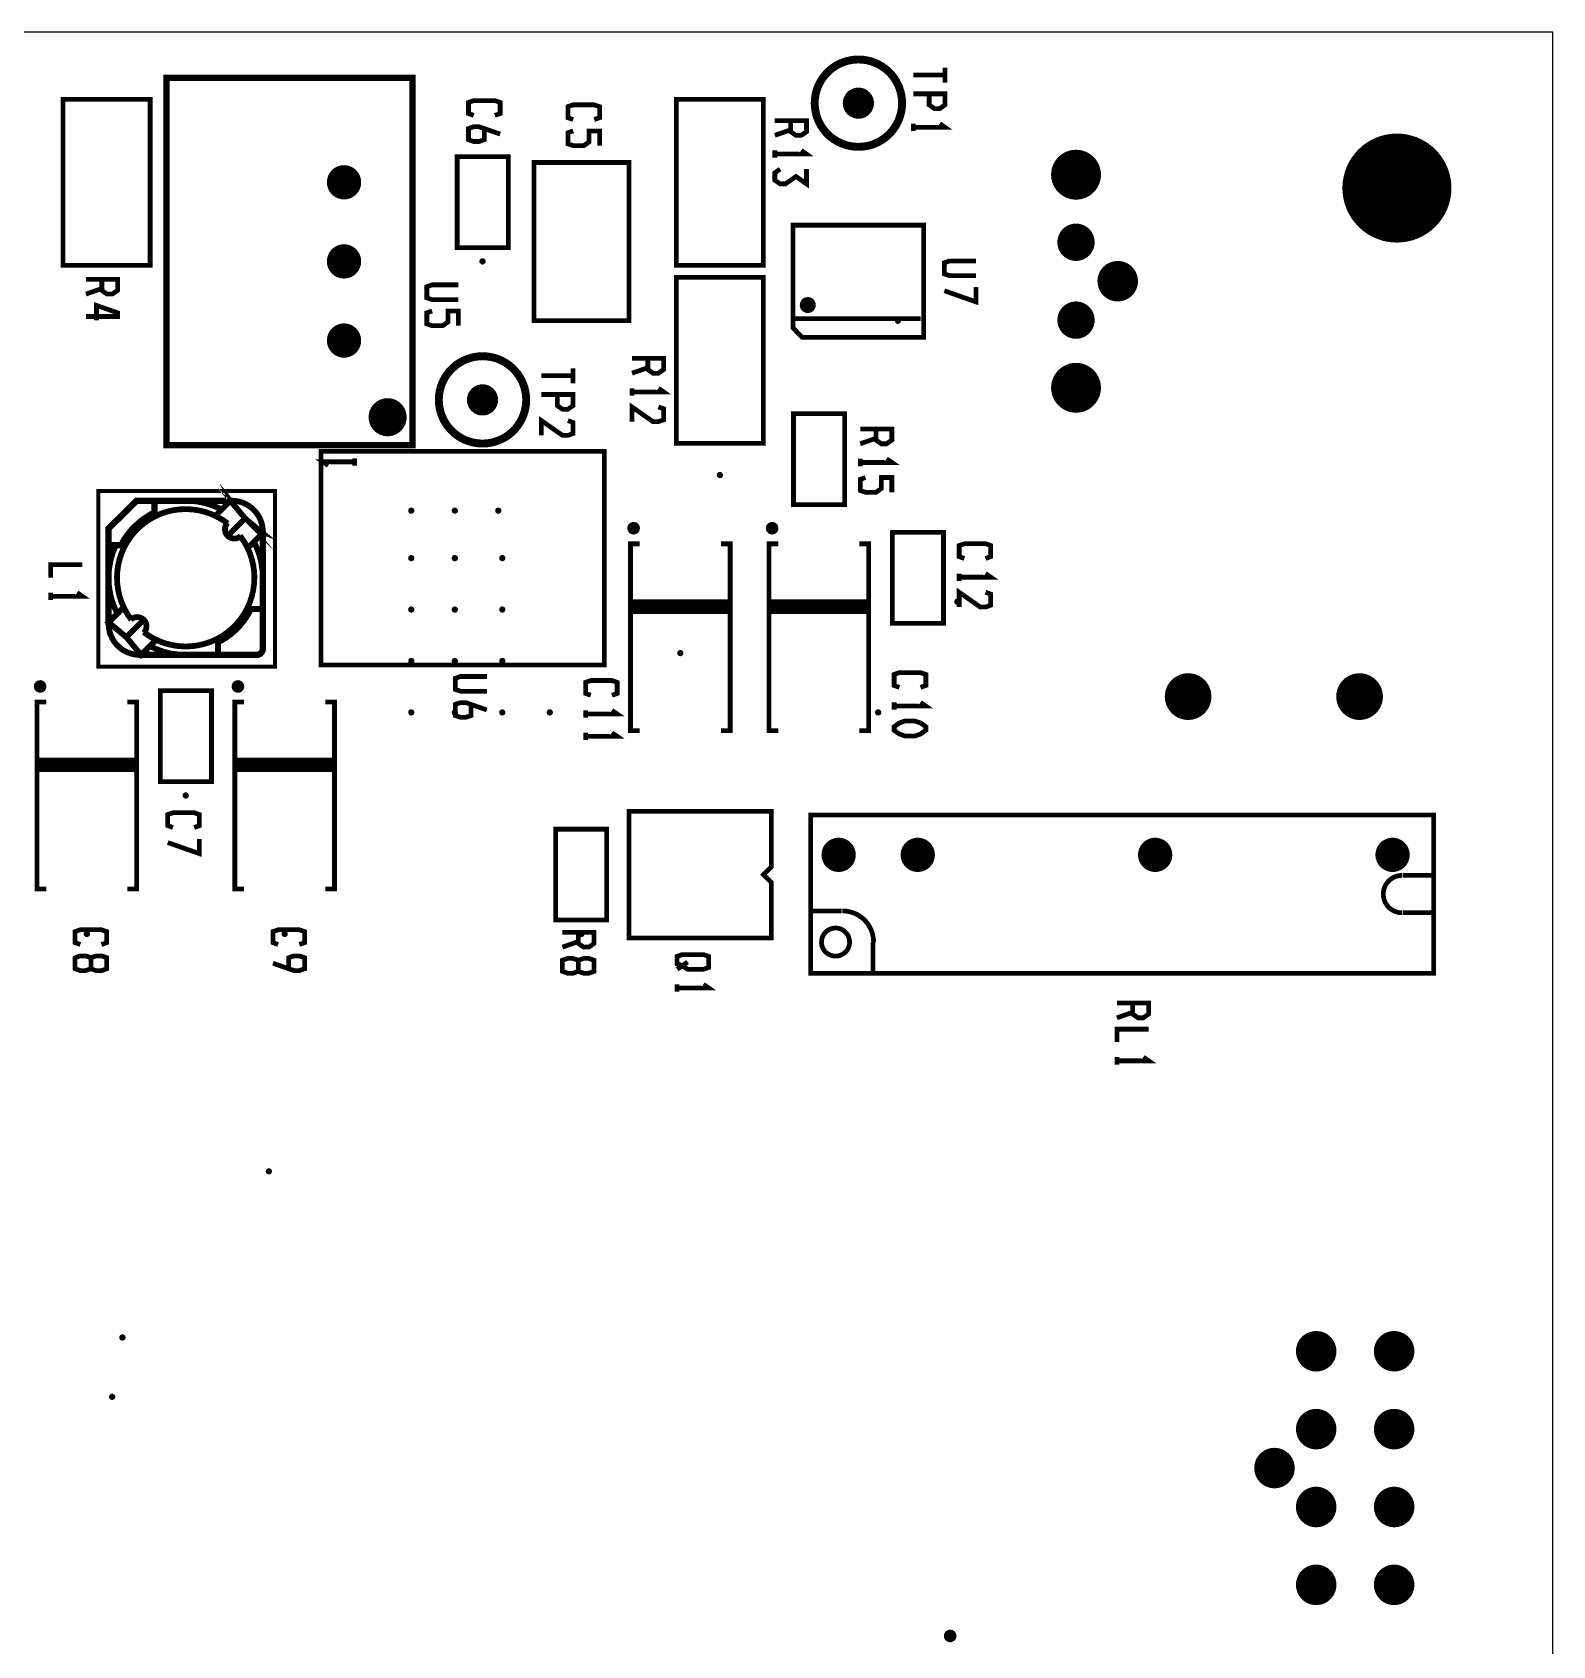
# Model space of a CAD drawing. Extents: x -16 to 352, y -5 to 215.
# Drawn here: x 106.2 to 155, y 163.2 to 215 of the extents above; entities that cross this region are included whole.
import ezdxf

# ---------------------------------------------------------------- set-up
doc = ezdxf.new("R2010")
doc.units = 0
doc.header["$MEASUREMENT"] = 0
doc.layers.get('0').update_dxf_attribs({"linetype": 'CONTINUOUS'})
for name, color, linetype in [('25-334-0_DRD', 7, 'CONTINUOUS'), ('25-334-0_SST', 12, 'CONTINUOUS'), ('THRUHOLE_NPT', 8, 'CONTINUOUS'), ('THRUHOLE_TAP', 15, 'CONTINUOUS')]:
    doc.layers.add(name, color=color, linetype=linetype)

# ---------------------------------------------------------------- blocks, each defined once
blk = doc.blocks.new('ROUND_27')
at = {"const_width": 0.6502399999999999}
blk.add_lwpolyline([(-0.32512, 0, 1), (0.32512, 0, 1)], format="xyb", close=True, dxfattribs=at)
blk = doc.blocks.new('ROUND_1')
at = {"const_width": 1.75006}
blk.add_lwpolyline([(-0.87503, 0, 1), (0.87503, 0, 1)], format="xyb", close=True, dxfattribs=at)
blk = doc.blocks.new('ROUND_75')
at = {"const_width": 0.10033}
blk.add_lwpolyline([(-0.050164, 0, 1), (0.050164, 0, 1)], format="xyb", close=True, dxfattribs=at)
blk = doc.blocks.new('ROUND_3')
at = {"const_width": 0.50038}
blk.add_lwpolyline([(-0.25019, 0, 1), (0.25019, 0, 1)], format="xyb", close=True, dxfattribs=at)
blk = doc.blocks.new('ROUND_72')
at = {"const_width": 0.7493}
blk.add_lwpolyline([(-0.37465, 0, 1), (0.37465, 0, 1)], format="xyb", close=True, dxfattribs=at)
blk = doc.blocks.new('ROUND_80')
at = {"const_width": 0.54991}
blk.add_lwpolyline([(-0.274954, 0, 1), (0.274954, 0, 1)], format="xyb", close=True, dxfattribs=at)
blk = doc.blocks.new('ROUND_34')
at = {"const_width": 0.8001}
blk.add_lwpolyline([(-0.40005, 0, 1), (0.40005, 0, 1)], format="xyb", close=True, dxfattribs=at)
blk = doc.blocks.new('ROUND_83')
at = {"const_width": 0.59944}
blk.add_lwpolyline([(-0.29972, 0, 1), (0.29972, 0, 1)], format="xyb", close=True, dxfattribs=at)

msp = doc.modelspace()

# ---------------------------------------------------------------- linework, layer by layer
at = {"layer": '25-334-0_DRD'}
for p, q in [((155.00096, 215.00084), (-4.99872, 215.00084)), ((155.00096, -4.99872), (155.00096, 215.00084))]:
    msp.add_line(p, q, dxfattribs=at)
at = {"layer": '25-334-0_SST'}
for points, const_width in [([(132.715, 214.12708, 0.4142136), (131.31292, 212.725)], 0.254), ([(134.11708, 212.725, 0.4142136), (132.715, 214.12708)], 0.254), ([(131.31292, 212.725, 0.4142136), (132.715, 211.32292)], 0.254), ([(132.715, 211.32292, 0.4142136), (134.11708, 212.725)], 0.254), ([(130.90906, 206.24546, 0.4142136), (131.0894, 206.06512)], 0.1524), ([(131.0894, 206.42326, 0.4142136), (130.9116, 206.24546)], 0.1524), ([(131.26974, 206.24546, 0.4142136), (131.0894, 206.4258)], 0.1524), ([(131.0894, 206.06512, 0.4142136), (131.26974, 206.24546)], 0.1524), ([(120.65, 204.60208, 0.4142136), (119.24792, 203.2)], 0.254), ([(122.05208, 203.2, 0.4142136), (120.65, 204.60208)], 0.254), ([(117.60454, 203.15428, 0.4142136), (117.094, 202.64374)], 0.20066), ([(118.11508, 202.64374, 0.4142136), (117.60454, 203.15428)], 0.20066), ([(119.24792, 203.2, 0.4142136), (120.65, 201.79792)], 0.254), ([(120.65, 201.79792, 0.4142136), (122.05208, 203.2)], 0.254), ([(117.094, 202.64374, 0.4142136), (117.60454, 202.1332)], 0.20066), ([(117.60454, 202.1332, 0.4142136), (118.11508, 202.64374)], 0.20066), ([(113.6142, 198.96836, 0.4142136), (112.60328, 199.97928)], 0.1524), ([(113.59896, 198.96836, 0.4142136), (112.60328, 199.96404)], 0.1524), ([(113.58118, 198.96836, 0.4142136), (112.60328, 199.94626)], 0.1524), ([(111.12246, 199.71004, 0.4142136), (108.89996, 197.48754)], 0.1524), ([(111.12246, 199.67702, 0.4142136), (108.93552, 197.49008)], 0.1524), ([(112.48136, 199.24522, 0.1660348), (111.12246, 199.70926)], 0.1524), ([(112.4331, 199.24014, 0.1620988), (111.12246, 199.676512)], 0.1524), ([(112.44834, 199.22998, 0.0536721), (112.045356, 199.473162)], 0.1524), ([(112.46612, 199.25538, 0.04879890000000001), (112.100138, 199.480986)], 0.1524), ([(112.44326, 199.25284, 0.1797101), (112.366846, 199.0471)], 0.1524), ([(112.4331, 199.24014, 0.1664185), (112.36702, 199.0471)], 0.1524), ([(112.36706, 199.0471, 0.4142136), (112.68202, 198.73214)], 0.1524), ([(112.36706, 199.0471, 0.4142136), (112.68202, 198.73214)], 0.1524), ([(112.48136, 199.24522, 0.1972575), (112.400036, 199.0471)], 0.1524), ([(112.40008, 199.0471, 0.4142136), (112.68202, 198.76516)], 0.1524), ([(112.40008, 199.0471, 0.4142136), (112.68202, 198.76516)], 0.1524), ([(112.4712, 199.23252, 0.1823268), (112.401262, 199.0471)], 0.1524), ([(112.68202, 198.76516, 0.197256), (112.880108, 198.84647)], 0.1524), ([(112.68202, 198.76516, 0.1807929), (112.86696, 198.83429)], 0.1524), ([(113.11636, 198.46544, 0.0505341), (112.87962, 198.846038)], 0.1524), ([(113.34496, 197.48754, 0.1639217), (112.891882, 198.832402)], 0.1524), ([(125.49886, 199.20458, 0.4142136), (125.3744, 199.08012)], 0.1524), ([(125.3744, 199.08012, 0.4142136), (125.49886, 198.95566)], 0.1524), ([(125.62586, 199.08012, 0.4142136), (125.49886, 199.20712)], 0.1524), ([(125.49886, 198.95312, 0.4142136), (125.62586, 199.08012)], 0.1524), ([(129.94386, 199.20458, 0.4142136), (129.8194, 199.08012)], 0.1524), ([(129.8194, 199.08012, 0.4142136), (129.94386, 198.95566)], 0.1524), ([(130.07086, 199.08012, 0.4142136), (129.94386, 199.20712)], 0.1524), ([(129.94386, 198.95312, 0.4142136), (130.07086, 199.08012)], 0.1524), ([(112.68202, 198.73214, 0.1797099), (112.88762, 198.808502)], 0.1524), ([(112.68202, 198.73214, 0.1664167), (112.875034, 198.79821)], 0.1524), ([(113.31194, 197.48754, 0.1642446), (112.864444, 198.813072)], 0.1524), ([(113.08842, 198.44766, 0.0471365), (112.874846, 198.79802)], 0.1524), ([(113.58118, 197.49262, 0.1218501), (113.299082, 198.632996)], 0.1524), ([(113.6142, 197.49262, 0.1216549), (113.32889, 198.647884)], 0.1524), ([(108.9025, 197.48754, 0.165982), (109.365894, 196.130078)], 0.1524), ([(108.93552, 197.49008, 0.1620989), (109.371992, 196.179134)], 0.1524), ([(111.12246, 195.26758, 0.4142136), (113.34242, 197.48754)], 0.1524), ([(111.125, 195.3006, 0.4142136), (113.31194, 197.48754)], 0.1524), ([(109.1311, 196.50964, 0.0490986), (109.357124, 196.143852)], 0.1524), ([(109.13872, 196.56806, 0.05475990000000001), (109.38232, 196.164016)], 0.1524), ([(109.56544, 196.24548, 0.1810777), (109.358578, 196.168026)], 0.1524), ([(109.56544, 196.24548, 0.166419), (109.372424, 196.179408)], 0.1524), ([(109.8804, 195.93052, 0.4142136), (109.56544, 196.24548)], 0.1524), ([(112.14354, 195.42252, 0.1677029), (113.203452, 196.496588)], 0.1524), ([(112.17656, 195.4022, 0.1655129), (113.23395, 196.481338)], 0.1524), ([(108.63326, 196.00926, 0.4142136), (109.64418, 194.99834)], 0.1524), ([(108.65104, 196.00926, 0.4142136), (109.64418, 195.01612)], 0.1524), ([(108.66628, 196.00926, 0.4142136), (109.64418, 195.03136)], 0.1524), ([(109.56544, 196.21246, 0.1956263), (109.366842, 196.131668)], 0.1524), ([(109.56544, 196.21246, 0.1823287), (109.379238, 196.142226)], 0.1524), ([(109.84738, 195.93052, 0.4142136), (109.56544, 196.21246)], 0.1524), ([(109.84738, 195.92798, 0.4142136), (109.56544, 196.20992)], 0.1524), ([(109.7661, 195.72986, 0.1989124), (109.849216, 195.93052)], 0.1524), ([(109.7661, 195.72986, 0.1972575), (109.847424, 195.92798)], 0.1524), ([(109.7661, 195.72986, 0.0501327), (110.144068, 195.495174)], 0.1524), ([(109.7661, 195.72986, 0.1658023), (111.12246, 195.267372)], 0.1524), ([(109.81436, 195.73748, 0.1664185), (109.88044, 195.93052)], 0.1524), ([(109.81436, 195.73748, 0.1664185), (109.88044, 195.93052)], 0.1524), ([(109.81436, 195.73748, 0.0518212), (110.203784, 195.50554)], 0.1524), ([(109.81436, 195.73748, 0.1620988), (111.125, 195.301108)], 0.1524), ([(109.95914, 195.28536, 0.1222351), (111.11992, 194.99728)], 0.1524), ([(109.97438, 195.3133, 0.1220701), (111.11992, 195.029398)], 0.1524), ([(113.3983, 194.98818, 0.4142136), (113.62436, 195.21424)], 0.1524), ([(113.3983, 194.99834, 0.4107693), (113.6142, 195.2117)], 0.1524), ([(113.411, 195.04152, 0.3928793), (113.57102, 195.21424)], 0.1524), ([(113.41354, 195.03136, 0.3663079), (113.58118, 195.199)], 0.1524), ([(106.44886, 194.12458, 0.4142136), (106.3244, 194.00012)], 0.1524), ([(106.3244, 194.00012, 0.4142136), (106.44886, 193.87566)], 0.1524), ([(106.57586, 194.00012, 0.4142136), (106.44886, 194.12712)], 0.1524), ([(106.44886, 193.87312, 0.4142136), (106.57586, 194.00012)], 0.1524), ([(112.79886, 194.12458, 0.4142136), (112.6744, 194.00012)], 0.1524), ([(112.6744, 194.00012, 0.4142136), (112.79886, 193.87566)], 0.1524), ([(112.92586, 194.00012, 0.4142136), (112.79886, 194.12712)], 0.1524), ([(112.79886, 193.87312, 0.4142136), (112.92586, 194.00012)], 0.1524), ([(150.16226, 187.9346, 0.4142136), (149.56282, 187.33516)], 0.1524), ([(149.56282, 187.33516, 0.4142136), (150.16226, 186.73572)], 0.1524), ([(133.20268, 185.79592, 0.4142136), (132.20192, 186.79668)], 0.1524), ([(131.98094, 186.2455, 0.4142136), (131.53136, 185.79592)], 0.1524), ([(132.43052, 185.79592, 0.4142136), (131.98094, 186.2455)], 0.1524), ([(131.52882, 185.79592, 0.4142136), (131.98094, 185.3438)], 0.1524), ([(131.98094, 185.3438, 0.4142136), (132.43306, 185.79592)], 0.1524), ([(135.65886, 163.64458, 0.4142136), (135.5344, 163.52012)], 0.1524), ([(135.78586, 163.52012, 0.4142136), (135.65886, 163.64712)], 0.1524), ([(135.5344, 163.52012, 0.4142136), (135.65886, 163.39566)], 0.1524), ([(135.65886, 163.39312, 0.4142136), (135.78586, 163.52012)], 0.1524)]:
    msp.add_lwpolyline(points, format="xyb", dxfattribs=dict(at, const_width=const_width))
for points, const_width in [([(135.49376, 213.38794), (135.49376, 213.86292)], 0.1524), ([(118.20398, 201.74966), (118.40464, 201.74458), (118.40464, 213.54034), (110.51032, 213.54034), (110.51032, 201.74966), (118.20398, 201.74966)], 0.20066), ([(134.47776, 213.6267), (135.49376, 213.6267)], 0.1524), ([(107.188, 212.852), (109.982, 212.852), (109.982, 207.518), (107.188, 207.518), (107.188, 212.852)], 0.1524), ([(120.36806, 212.3313), (120.20042, 212.39226), (120.20042, 212.74786), (120.36806, 212.80628), (121.04624, 212.80628), (121.21642, 212.74786), (121.21642, 212.39226), (121.04624, 212.3313)], 0.1524), ([(129.667, 207.518), (126.873, 207.518), (126.873, 212.852), (129.667, 212.852), (129.667, 207.518)], 0.1524), ([(134.98576, 213.02472), (134.98576, 212.66912), (135.15594, 212.54974), (135.32612, 212.54974), (135.49376, 212.66912), (135.49376, 213.02472), (134.47776, 213.02472)], 0.1524), ([(123.56084, 212.19922), (123.39066, 212.25764), (123.39066, 212.61324), (123.56084, 212.67166), (124.23648, 212.67166), (124.40666, 212.61324), (124.40666, 212.25764), (124.23648, 212.19922)], 0.1524), ([(120.70842, 211.90966), (120.70842, 211.55406), (120.53824, 211.4931), (120.36806, 211.4931), (120.20042, 211.55406), (120.20042, 211.90966), (120.36806, 211.96808), (120.53824, 211.96808), (121.21642, 211.73186)], 0.1524), ([(123.56084, 211.83346), (123.39066, 211.77504), (123.39066, 211.41944), (123.56084, 211.36102), (123.89866, 211.36102), (124.06884, 211.47786), (124.06884, 211.83346), (124.40666, 211.83346), (124.40666, 211.36102)], 0.1524), ([(130.54076, 212.1662), (130.54076, 211.8106), (130.71094, 211.69122), (130.88112, 211.69122), (131.04876, 211.8106), (131.04876, 212.1662), (130.03276, 212.1662)], 0.1524), ([(130.54076, 211.86902), (130.03276, 211.69122)], 0.1524), ([(134.47776, 211.83092), (134.47776, 212.06714)], 0.1524), ([(134.47776, 211.9503), (135.49376, 211.9503), (135.32612, 212.06714)], 0.1524), ([(121.4755, 208.0895), (121.4755, 211.0105), (119.8372, 211.0105), (119.8372, 208.0895), (121.4755, 208.0895)], 0.1524), ([(122.682, 205.74), (125.349, 205.74), (125.349, 210.82), (122.301, 210.82), (122.301, 205.74), (122.682, 205.74)], 0.1524), ([(130.03276, 210.9724), (130.03276, 211.20862)], 0.1524), ([(130.03276, 211.08924), (131.04876, 211.08924), (130.88112, 211.20862)], 0.1524), ([(130.20294, 210.60664), (130.03276, 210.4898), (130.03276, 210.25104), (130.20294, 210.1342), (130.37312, 210.1342), (130.71094, 210.37042), (131.04876, 210.1342), (131.04876, 210.60664)], 0.1524), ([(130.81254, 205.30566), (130.91414, 205.20406), (134.81304, 205.20406), (134.81304, 208.80832), (130.61696, 208.80832), (130.61696, 205.5114), (130.81254, 205.30566)], 0.1524), ([(136.48944, 207.18526), (135.64362, 207.18526), (135.47344, 207.24622), (135.47344, 207.60182), (135.64362, 207.66024), (136.48944, 207.66024)], 0.1524), ([(126.873, 207.137), (129.667, 207.137), (129.667, 201.803), (126.873, 201.803), (126.873, 207.137)], 0.1524), ([(108.43006, 207.07096), (108.43006, 206.71536), (108.5977, 206.59598), (108.76788, 206.59598), (108.93806, 206.71536), (108.93806, 207.07096), (107.92206, 207.07096)], 0.1524), ([(108.43006, 206.77378), (107.92206, 206.59598)], 0.1524), ([(119.87784, 206.41818), (119.03202, 206.41818), (118.86184, 206.4766), (118.86184, 206.8322), (119.03202, 206.89316), (119.87784, 206.89316)], 0.1524), ([(135.47344, 206.70266), (136.48944, 206.34706), (136.48944, 206.82204)], 0.1524), ([(108.25988, 205.75778), (108.25988, 206.23276), (108.93806, 205.994), (108.93806, 205.87716), (107.92206, 205.87716)], 0.1524), ([(131.25958, 206.30388), (130.91922, 206.30388)], 0.1524), ([(131.25196, 206.16672), (130.92684, 206.16672)], 0.1524), ([(131.01066, 206.40548), (131.01066, 206.0829)], 0.1524), ([(131.14782, 206.4131), (131.14782, 206.07528)], 0.1524), ([(119.03202, 206.05496), (118.86184, 205.994), (118.86184, 205.6384), (119.03202, 205.57998), (119.36984, 205.57998), (119.54002, 205.69936), (119.54002, 206.05496), (119.87784, 206.05496), (119.87784, 205.57998)], 0.1524), ([(134.71398, 205.81112), (130.61696, 205.81112)], 0.1524), ([(125.95606, 204.53096), (125.95606, 204.17536), (126.1237, 204.05598), (126.29388, 204.05598), (126.46406, 204.17536), (126.46406, 204.53096), (125.44806, 204.53096)], 0.1524), ([(123.55576, 203.73594), (123.55576, 204.21092)], 0.1524), ([(125.95606, 204.23378), (125.44806, 204.05598)], 0.1524), ([(122.53976, 203.9747), (123.55576, 203.9747)], 0.1524), ([(125.44806, 203.33716), (125.44806, 203.57338)], 0.1524), ([(125.44806, 203.454), (126.46406, 203.454), (126.29388, 203.57338)], 0.1524), ([(117.26164, 203.0222), (117.26164, 202.26528)], 0.20066), ([(117.94744, 203.0222), (117.26164, 203.0222)], 0.20066), ([(117.44198, 203.12888), (117.44198, 202.16114)], 0.20066), ([(117.62232, 203.15428), (117.62232, 202.1332)], 0.20066), ([(117.80266, 203.11364), (117.80266, 202.17384)], 0.20066), ([(117.98046, 202.98664), (117.98046, 202.30084)], 0.20066), ([(123.04776, 203.37272), (123.04776, 203.01712), (123.21794, 202.89774), (123.38812, 202.89774), (123.55576, 203.01712), (123.55576, 203.37272), (122.53976, 203.37272)], 0.1524), ([(125.44806, 202.49896), (125.44806, 202.9714), (126.1237, 202.49896), (126.29388, 202.49896), (126.46406, 202.55738), (126.46406, 202.91298), (126.29388, 202.9714)], 0.1524), ([(118.11508, 202.66152), (117.094, 202.66152)], 0.20066), ([(118.08714, 202.48118), (117.1194, 202.48118)], 0.20066), ([(118.07444, 202.84186), (117.13464, 202.84186)], 0.20066), ([(122.53976, 202.05954), (122.53976, 202.53452), (123.21794, 202.05954), (123.38812, 202.05954), (123.55576, 202.1205), (123.55576, 202.4761), (123.38812, 202.53452)], 0.1524), ([(132.2705, 199.8345), (132.2705, 202.7555), (130.6322, 202.7555), (130.6322, 199.8345), (132.2705, 199.8345)], 0.1524), ([(117.983, 202.30338), (117.22608, 202.30338)], 0.20066), ([(133.28142, 202.26528), (133.28142, 201.90968), (133.44906, 201.7903), (133.61924, 201.7903), (133.78942, 201.90968), (133.78942, 202.26528), (132.77342, 202.26528)], 0.1524), ([(133.28142, 201.9681), (132.77342, 201.7903)], 0.1524), ([(124.5616, 194.691), (124.5616, 201.549), (115.4684, 201.549), (115.4684, 194.691), (124.5616, 194.691)], 0.1524), ([(116.54282, 201.21118), (115.52682, 201.21118), (115.697, 201.0918)], 0.1524), ([(116.54282, 201.32802), (116.54282, 201.0918)], 0.1524), ([(132.77342, 201.07148), (132.77342, 201.3077)], 0.1524), ([(132.77342, 201.19086), (133.78942, 201.19086), (133.61924, 201.3077)], 0.1524), ([(112.5347, 199.97674), (112.54486, 199.9488), (113.0173, 199.38492), (113.0427, 199.40524), (112.5728, 199.96658), (112.58296, 199.94626)], 0.1524), ([(132.94106, 200.70826), (132.77342, 200.6473), (132.77342, 200.2917), (132.94106, 200.23328), (133.28142, 200.23328), (133.44906, 200.35266), (133.44906, 200.70826), (133.78942, 200.70826), (133.78942, 200.23328)], 0.1524), ([(108.32338, 194.6402), (113.98758, 194.6402), (113.98758, 200.279), (108.32338, 200.279), (108.32338, 194.6402)], 0.127), ([(110.0963, 199.5805), (110.1471, 199.5805), (110.1471, 199.98944), (109.54258, 199.98944), (108.6231, 199.0852), (108.6231, 198.51116), (109.07014, 198.51116), (109.1057, 198.57974), (109.13618, 198.63308), (109.23016, 198.78548), (109.26572, 198.83374), (109.37748, 198.97598), (109.41558, 199.0217), (109.45622, 199.06488), (109.4994, 199.10806), (109.54258, 199.1487), (109.58576, 199.18934), (109.63148, 199.22998), (109.72292, 199.30618), (109.77118, 199.34174), (109.97184, 199.47382), (110.02518, 199.50176), (110.07852, 199.53224), (110.13186, 199.55764), (110.109, 199.60336), (109.99978, 199.54748), (109.94644, 199.517), (109.7407, 199.38238), (109.69244, 199.34682), (109.4613, 199.14362), (109.41812, 199.10044), (109.37748, 199.05472), (109.33684, 199.009), (109.29874, 198.96074), (109.26064, 198.91248), (109.15396, 198.76262), (109.12094, 198.71182), (109.09046, 198.65848), (109.05998, 198.60514), (109.03966, 198.5645), (108.6739, 198.5645), (108.6739, 199.06234), (109.5629, 199.9361), (110.0963, 199.9361), (110.0963, 199.5805)], 0.1524), ([(109.5629, 199.9361), (112.55756, 199.9361), (112.55756, 199.98944), (109.54258, 199.98944)], 0.1524), ([(111.12246, 199.97928), (111.12246, 199.94626), (111.36884, 199.93356), (111.46536, 199.9234), (111.51108, 199.91578), (111.65332, 199.89038), (111.69904, 199.87768), (111.74476, 199.86752), (111.8362, 199.84212), (111.88192, 199.82688), (111.9251, 199.81164), (112.014, 199.78116), (112.05718, 199.76338), (112.14354, 199.72528), (112.268, 199.66432), (112.28324, 199.6948), (112.15624, 199.75576), (112.11306, 199.77608), (112.06988, 199.79386), (111.93526, 199.84466), (111.89208, 199.8599), (111.84636, 199.8726), (111.80064, 199.88784), (111.75238, 199.898), (111.51616, 199.9488), (111.4679, 199.95642), (111.37138, 199.96658), (111.12246, 199.97928)], 0.1524), ([(112.04448, 199.47128), (112.55756, 199.98436), (113.04016, 199.40778), (113.01984, 199.38238), (113.58626, 198.90994), (113.61166, 198.89978)], 0.1524), ([(113.11636, 198.46544), (113.57102, 198.9201), (113.01984, 199.38238), (112.55502, 199.9361), (112.10036, 199.48144)], 0.1524), ([(113.59642, 198.92264), (113.59388, 198.92518), (113.03, 199.39508), (113.04016, 199.38238), (113.0173, 199.40524), (112.4585, 198.84644), (112.4839, 198.82358), (113.04016, 199.38238)], 0.1524), ([(112.60328, 199.97928), (112.534684, 199.97695)], 0.1524), ([(112.60328, 199.96404), (112.55749, 199.962988)], 0.1524), ([(113.58118, 198.9455), (113.6015, 198.93788), (113.04016, 199.40778), (113.03, 199.39508), (112.5601, 199.95896), (112.55756, 199.9615)], 0.1524), ([(112.60328, 199.94626), (112.582964, 199.94605)], 0.1524), ([(113.04016, 199.40778), (113.61928, 198.92264), (113.1062, 198.40956), (113.08842, 198.44766)], 0.1524), ([(108.6739, 199.06234), (108.6739, 196.05498), (108.6231, 196.05498), (108.6231, 199.0852)], 0.1524), ([(112.44326, 199.25284), (112.4712, 199.23252)], 0.1524), ([(112.46612, 199.25538), (112.44834, 199.22998)], 0.1524), ([(112.8903, 198.8312), (112.8649, 198.81342)], 0.1524), ([(112.88776, 198.80834), (112.86744, 198.83374)], 0.1524), ([(113.57102, 195.21424), (113.57102, 198.92264), (113.62436, 198.92264), (113.62436, 195.21424)], 0.1524), ([(113.58118, 198.9455), (113.580378, 198.968322)], 0.1524), ([(113.59642, 198.92264), (113.59642, 198.96836)], 0.1524), ([(113.61166, 198.89978), (113.613988, 198.96836)], 0.1524), ([(125.62332, 199.05472), (125.37694, 199.05472)], 0.1524), ([(125.5522, 199.19188), (125.44552, 199.19188)], 0.1524), ([(125.476, 199.20204), (125.476, 198.95566)], 0.1524), ([(125.61316, 199.13092), (125.61316, 199.02678)], 0.1524), ([(130.06832, 199.05472), (129.82194, 199.05472)], 0.1524), ([(129.9972, 199.19188), (129.89052, 199.19188)], 0.1524), ([(129.921, 199.20204), (129.921, 198.95566)], 0.1524), ([(130.05816, 199.13092), (130.05816, 199.02678)], 0.1524), ([(135.4455, 196.0245), (135.4455, 198.9455), (133.8072, 198.9455), (133.8072, 196.0245), (135.4455, 196.0245)], 0.1524), ([(108.91774, 196.3293), (108.94822, 196.34454), (108.88472, 196.469), (108.86694, 196.51218), (108.84916, 196.55536), (108.83138, 196.59854), (108.8136, 196.64172), (108.79836, 196.6849), (108.78312, 196.73062), (108.77042, 196.77634), (108.75772, 196.82206), (108.74502, 196.86778), (108.73232, 196.9135), (108.72216, 196.95922), (108.69676, 197.09892), (108.68914, 197.14718), (108.68152, 197.19544), (108.67644, 197.2437), (108.66628, 197.48754), (108.66882, 197.62216), (108.6739, 197.70852), (108.67898, 197.75424), (108.68406, 197.79742), (108.72978, 198.05142), (108.73994, 198.09206), (108.7501, 198.13524), (108.8009, 198.2978), (108.81614, 198.3359), (108.83138, 198.37654), (108.84662, 198.41464), (108.89742, 198.53148), (108.86694, 198.54418), (108.84916, 198.50608), (108.81614, 198.42734), (108.79836, 198.38924), (108.78566, 198.3486), (108.77042, 198.30796), (108.71962, 198.14286), (108.70692, 198.10222), (108.69676, 198.05904), (108.68914, 198.01586), (108.67898, 197.97268), (108.66374, 197.88886), (108.65612, 197.84314), (108.65104, 197.79996), (108.64596, 197.75678), (108.64088, 197.71106), (108.6358, 197.62216), (108.63326, 197.48754), (108.64342, 197.24116), (108.6485, 197.19036), (108.65612, 197.1421), (108.66374, 197.09384), (108.712, 196.85762), (108.7247, 196.8119), (108.7374, 196.76618), (108.75264, 196.72046), (108.76788, 196.67474), (108.81868, 196.54266), (108.83646, 196.49948), (108.85678, 196.4563), (108.91774, 196.3293)], 0.1524), ([(113.32972, 198.64832), (113.29924, 198.63308)], 0.1524), ([(125.69952, 198.57974), (125.3998, 198.57974), (125.3998, 192.58026), (125.69952, 192.58026)], 0.1524), ([(128.30048, 198.57974), (128.6002, 198.57974), (128.6002, 192.58026), (128.30048, 192.58026)], 0.1524), ([(130.14452, 198.57974), (129.8448, 198.57974), (129.8448, 192.58026), (130.14452, 192.58026)], 0.1524), ([(132.74548, 198.57974), (133.0452, 198.57974), (133.0452, 192.58026), (132.74548, 192.58026)], 0.1524), ([(136.11606, 198.1073), (135.94842, 198.16826), (135.94842, 198.52386), (136.11606, 198.58228), (136.79424, 198.58228), (136.96442, 198.52386), (136.96442, 198.16826), (136.79424, 198.1073)], 0.1524), ([(106.79176, 197.49262), (106.79176, 197.90918), (107.80776, 197.90918)], 0.1524), ([(113.58118, 197.48754), (113.581164, 197.492618)], 0.1524), ([(113.58118, 197.48754), (113.6142, 197.48754)], 0.1524), ([(113.6142, 197.48754), (113.614184, 197.492618)], 0.1524), ([(135.94842, 197.38848), (135.94842, 197.6247)], 0.1524), ([(135.94842, 197.50786), (136.96442, 197.50786), (136.79424, 197.6247)], 0.1524), ([(106.79176, 196.7738), (106.79176, 197.01002)], 0.1524), ([(106.79176, 196.89318), (107.80776, 196.89318), (107.63758, 197.01002)], 0.1524), ([(135.94842, 196.55028), (135.94842, 197.02526), (136.62406, 196.55028), (136.79424, 196.55028), (136.96442, 196.6087), (136.96442, 196.9643), (136.79424, 197.02526)], 0.1524), ([(110.20298, 195.5038), (109.6899, 194.99072), (109.20476, 195.57238), (108.62564, 196.05498), (109.13872, 196.56806)], 0.1524), ([(109.1311, 196.50964), (108.67644, 196.05498), (109.23016, 195.5927), (109.6899, 195.03898), (110.14456, 195.49618)], 0.1524), ([(113.2332, 196.4817), (113.20272, 196.49694)], 0.1524), ([(113.6142, 195.2117), (113.6142, 196.50456), (113.21796, 196.50456), (113.21796, 196.47154), (113.58118, 196.47154), (113.58118, 195.199)], 0.1524), ([(125.4125, 196.723), (125.4125, 196.4055)], 0.1524), ([(128.5875, 196.723), (125.4125, 196.723)], 0.1524), ([(128.5875, 196.64426), (125.4125, 196.64426)], 0.1524), ([(128.5875, 196.5071), (125.4125, 196.5071)], 0.1524), ([(128.5875, 196.4055), (125.4125, 196.4055)], 0.1524), ([(125.5141, 196.723), (125.5141, 196.4055)], 0.1524), ([(125.65126, 196.723), (125.65126, 196.4055)], 0.1524), ([(125.78842, 196.723), (125.78842, 196.4055)], 0.1524), ([(125.92558, 196.723), (125.92558, 196.4055)], 0.1524), ([(126.06274, 196.723), (126.06274, 196.4055)], 0.1524), ([(126.1999, 196.723), (126.1999, 196.4055)], 0.1524), ([(126.33706, 196.723), (126.33706, 196.4055)], 0.1524), ([(126.47422, 196.723), (126.47422, 196.4055)], 0.1524), ([(126.61138, 196.723), (126.61138, 196.4055)], 0.1524), ([(126.74854, 196.723), (126.74854, 196.4055)], 0.1524), ([(126.8857, 196.723), (126.8857, 196.4055)], 0.1524), ([(127.02286, 196.723), (127.02286, 196.4055)], 0.1524), ([(127.16002, 196.723), (127.16002, 196.4055)], 0.1524), ([(127.29718, 196.723), (127.29718, 196.4055)], 0.1524), ([(127.43434, 196.723), (127.43434, 196.4055)], 0.1524), ([(127.5715, 196.723), (127.5715, 196.4055)], 0.1524), ([(127.70866, 196.723), (127.70866, 196.4055)], 0.1524), ([(127.84582, 196.723), (127.84582, 196.4055)], 0.1524), ([(127.98298, 196.723), (127.98298, 196.4055)], 0.1524), ([(128.12014, 196.723), (128.12014, 196.4055)], 0.1524), ([(128.2573, 196.723), (128.2573, 196.4055)], 0.1524), ([(128.39446, 196.723), (128.39446, 196.4055)], 0.1524), ([(128.53162, 196.723), (128.53162, 196.4055)], 0.1524), ([(128.5875, 196.723), (128.5875, 196.4055)], 0.1524), ([(129.8575, 196.723), (129.8575, 196.4055)], 0.1524), ([(133.0325, 196.723), (129.8575, 196.723)], 0.1524), ([(133.0325, 196.64426), (129.8575, 196.64426)], 0.1524), ([(133.0325, 196.5071), (129.8575, 196.5071)], 0.1524), ([(133.0325, 196.4055), (129.8575, 196.4055)], 0.1524), ([(129.9591, 196.723), (129.9591, 196.4055)], 0.1524), ([(130.09626, 196.723), (130.09626, 196.4055)], 0.1524), ([(130.23342, 196.723), (130.23342, 196.4055)], 0.1524), ([(130.37058, 196.723), (130.37058, 196.4055)], 0.1524), ([(130.50774, 196.723), (130.50774, 196.4055)], 0.1524), ([(130.6449, 196.723), (130.6449, 196.4055)], 0.1524), ([(130.78206, 196.723), (130.78206, 196.4055)], 0.1524), ([(130.91922, 196.723), (130.91922, 196.4055)], 0.1524), ([(131.05638, 196.723), (131.05638, 196.4055)], 0.1524), ([(131.19354, 196.723), (131.19354, 196.4055)], 0.1524), ([(131.3307, 196.723), (131.3307, 196.4055)], 0.1524), ([(131.46786, 196.723), (131.46786, 196.4055)], 0.1524), ([(131.60502, 196.723), (131.60502, 196.4055)], 0.1524), ([(131.74218, 196.723), (131.74218, 196.4055)], 0.1524), ([(131.87934, 196.723), (131.87934, 196.4055)], 0.1524), ([(132.0165, 196.723), (132.0165, 196.4055)], 0.1524), ([(132.15366, 196.723), (132.15366, 196.4055)], 0.1524), ([(132.29082, 196.723), (132.29082, 196.4055)], 0.1524), ([(132.42798, 196.723), (132.42798, 196.4055)], 0.1524), ([(132.56514, 196.723), (132.56514, 196.4055)], 0.1524), ([(132.7023, 196.723), (132.7023, 196.4055)], 0.1524), ([(132.83946, 196.723), (132.83946, 196.4055)], 0.1524), ([(132.97662, 196.723), (132.97662, 196.4055)], 0.1524), ([(133.0325, 196.723), (133.0325, 196.4055)], 0.1524), ([(108.6358, 196.08038), (108.633296, 196.00926)], 0.1524), ([(108.66628, 196.02958), (109.2073, 195.56984), (109.23016, 195.59524), (108.66374, 196.06768), (108.6358, 196.08038)], 0.1524), ([(108.65104, 196.05498), (108.64999, 196.00926)], 0.1524), ([(108.65104, 196.05498), (108.65358, 196.05244), (109.21746, 195.58254), (109.6899, 195.01866), (109.6899, 195.01612), (109.67466, 195.01104), (109.66704, 195.03136)], 0.1524), ([(108.66628, 196.02958), (108.66607, 196.00926)], 0.1524), ([(109.78642, 196.12864), (109.76356, 196.1515), (109.20476, 195.5927), (109.23016, 195.56984), (109.78642, 196.12864)], 0.1524), ([(109.38002, 196.14134), (109.3597, 196.16674), (109.3724, 196.17944)], 0.1524), ([(109.38256, 196.1642), (109.35716, 196.14388)], 0.1524), ([(109.3724, 196.17944), (109.3597, 196.16674)], 0.1524), ([(109.71276, 195.00088), (109.7026, 195.02628), (109.23016, 195.5927), (109.20476, 195.57238), (109.67466, 195.01104)], 0.1524), ([(109.97438, 195.3133), (109.95914, 195.28536)], 0.1524), ([(112.14354, 195.42252), (112.14354, 194.99834), (113.3983, 194.99834)], 0.1524), ([(113.41354, 195.03136), (112.17656, 195.03136), (112.17656, 195.4022)], 0.1524), ([(109.64418, 195.03136), (109.667032, 195.031624)], 0.1524), ([(109.64418, 195.01358), (109.689968, 195.01463)], 0.1524), ([(109.64418, 194.99834), (109.712774, 195.000668)], 0.1524), ([(113.3983, 194.98818), (109.6899, 194.98818), (109.6899, 195.03898), (113.411, 195.04152)], 0.1524), ([(111.12246, 194.9958), (111.12246, 195.03136), (111.11992, 195.03136)], 0.1524), ([(113.3983, 194.98818), (113.3983, 194.99834)], 0.1524), ([(120.7897, 193.84772), (119.94388, 193.84772), (119.7737, 193.90614), (119.7737, 194.26174), (119.94388, 194.32016), (120.7897, 194.32016)], 0.1524), ([(124.12472, 193.71818), (123.95708, 193.7766), (123.95708, 194.1322), (124.12472, 194.19062), (124.8029, 194.19062), (124.97308, 194.1322), (124.97308, 193.7766), (124.8029, 193.71818)], 0.1524), ([(134.03072, 193.97218), (133.86308, 194.0306), (133.86308, 194.3862), (134.03072, 194.44462), (134.7089, 194.44462), (134.87908, 194.3862), (134.87908, 194.0306), (134.7089, 193.97218)], 0.1524), ([(106.57332, 193.97472), (106.32694, 193.97472)], 0.1524), ([(106.5022, 194.11188), (106.39552, 194.11188)], 0.1524), ([(106.426, 194.12204), (106.426, 193.87566)], 0.1524), ([(106.56316, 194.05092), (106.56316, 193.94678)], 0.1524), ([(111.9505, 190.9445), (111.9505, 193.8655), (110.3122, 193.8655), (110.3122, 190.9445), (111.9505, 190.9445)], 0.1524), ([(112.92332, 193.97472), (112.67694, 193.97472)], 0.1524), ([(112.8522, 194.11188), (112.74552, 194.11188)], 0.1524), ([(112.776, 194.12204), (112.776, 193.87566)], 0.1524), ([(112.91316, 194.05092), (112.91316, 193.94678)], 0.1524), ([(106.64952, 193.49974), (106.3498, 193.49974), (106.3498, 187.50026), (106.64952, 187.50026)], 0.1524), ([(109.25048, 193.49974), (109.5502, 193.49974), (109.5502, 187.50026), (109.25048, 187.50026)], 0.1524), ([(112.99952, 193.49974), (112.6998, 193.49974), (112.6998, 187.50026), (112.99952, 187.50026)], 0.1524), ([(115.60048, 193.49974), (115.9002, 193.49974), (115.9002, 187.50026), (115.60048, 187.50026)], 0.1524), ([(120.2817, 193.42354), (120.2817, 193.06794), (120.11406, 193.00952), (119.94388, 193.00952), (119.7737, 193.06794), (119.7737, 193.42354), (119.94388, 193.48196), (120.11406, 193.48196), (120.7897, 193.24574)], 0.1524), ([(123.95708, 192.99682), (123.95708, 193.23558)], 0.1524), ([(123.95708, 193.1162), (124.97308, 193.1162), (124.8029, 193.23558)], 0.1524), ([(133.86308, 193.25082), (133.86308, 193.48958)], 0.1524), ([(133.86308, 193.3702), (134.87908, 193.3702), (134.7089, 193.48958)], 0.1524), ([(133.86308, 192.7098), (134.03072, 192.82918), (134.2009, 192.8876), (134.53872, 192.8876), (134.7089, 192.82918), (134.87908, 192.7098), (134.87908, 192.59042), (134.7089, 192.47358), (134.53872, 192.41262), (134.2009, 192.41262), (134.03072, 192.47358), (133.86308, 192.59042), (133.86308, 192.7098)], 0.1524), ([(123.95708, 192.278), (123.95708, 192.51422)], 0.1524), ([(123.95708, 192.39738), (124.97308, 192.39738), (124.8029, 192.51422)], 0.1524), ([(106.3625, 191.643), (106.3625, 191.3255)], 0.1524), ([(109.5375, 191.643), (106.3625, 191.643)], 0.1524), ([(109.5375, 191.56426), (106.3625, 191.56426)], 0.1524), ([(106.4641, 191.643), (106.4641, 191.3255)], 0.1524), ([(106.60126, 191.643), (106.60126, 191.3255)], 0.1524), ([(106.73842, 191.643), (106.73842, 191.3255)], 0.1524), ([(106.87558, 191.643), (106.87558, 191.3255)], 0.1524), ([(107.01274, 191.643), (107.01274, 191.3255)], 0.1524), ([(107.1499, 191.643), (107.1499, 191.3255)], 0.1524), ([(107.28706, 191.643), (107.28706, 191.3255)], 0.1524), ([(107.42422, 191.643), (107.42422, 191.3255)], 0.1524), ([(107.56138, 191.643), (107.56138, 191.3255)], 0.1524), ([(107.69854, 191.643), (107.69854, 191.3255)], 0.1524), ([(107.8357, 191.643), (107.8357, 191.3255)], 0.1524), ([(107.97286, 191.643), (107.97286, 191.3255)], 0.1524), ([(108.11002, 191.643), (108.11002, 191.3255)], 0.1524), ([(108.24718, 191.643), (108.24718, 191.3255)], 0.1524), ([(108.38434, 191.643), (108.38434, 191.3255)], 0.1524), ([(108.5215, 191.643), (108.5215, 191.3255)], 0.1524), ([(108.65866, 191.643), (108.65866, 191.3255)], 0.1524), ([(108.79582, 191.643), (108.79582, 191.3255)], 0.1524), ([(108.93298, 191.643), (108.93298, 191.3255)], 0.1524), ([(109.07014, 191.643), (109.07014, 191.3255)], 0.1524), ([(109.2073, 191.643), (109.2073, 191.3255)], 0.1524), ([(109.34446, 191.643), (109.34446, 191.3255)], 0.1524), ([(109.48162, 191.643), (109.48162, 191.3255)], 0.1524), ([(109.5375, 191.643), (109.5375, 191.3255)], 0.1524), ([(112.7125, 191.643), (112.7125, 191.3255)], 0.1524), ([(115.8875, 191.643), (112.7125, 191.643)], 0.1524), ([(115.8875, 191.56426), (112.7125, 191.56426)], 0.1524), ([(112.8141, 191.643), (112.8141, 191.3255)], 0.1524), ([(112.95126, 191.643), (112.95126, 191.3255)], 0.1524), ([(113.08842, 191.643), (113.08842, 191.3255)], 0.1524), ([(113.22558, 191.643), (113.22558, 191.3255)], 0.1524), ([(113.36274, 191.643), (113.36274, 191.3255)], 0.1524), ([(113.4999, 191.643), (113.4999, 191.3255)], 0.1524), ([(113.63706, 191.643), (113.63706, 191.3255)], 0.1524), ([(113.77422, 191.643), (113.77422, 191.3255)], 0.1524), ([(113.91138, 191.643), (113.91138, 191.3255)], 0.1524), ([(114.04854, 191.643), (114.04854, 191.3255)], 0.1524), ([(114.1857, 191.643), (114.1857, 191.3255)], 0.1524), ([(114.32286, 191.643), (114.32286, 191.3255)], 0.1524), ([(114.46002, 191.643), (114.46002, 191.3255)], 0.1524), ([(114.59718, 191.643), (114.59718, 191.3255)], 0.1524), ([(114.73434, 191.643), (114.73434, 191.3255)], 0.1524), ([(114.8715, 191.643), (114.8715, 191.3255)], 0.1524), ([(115.00866, 191.643), (115.00866, 191.3255)], 0.1524), ([(115.14582, 191.643), (115.14582, 191.3255)], 0.1524), ([(115.28298, 191.643), (115.28298, 191.3255)], 0.1524), ([(115.42014, 191.643), (115.42014, 191.3255)], 0.1524), ([(115.5573, 191.643), (115.5573, 191.3255)], 0.1524), ([(115.69446, 191.643), (115.69446, 191.3255)], 0.1524), ([(115.83162, 191.643), (115.83162, 191.3255)], 0.1524), ([(115.8875, 191.643), (115.8875, 191.3255)], 0.1524), ([(109.5375, 191.4271), (106.3625, 191.4271)], 0.1524), ([(109.5375, 191.3255), (106.3625, 191.3255)], 0.1524), ([(115.8875, 191.4271), (112.7125, 191.4271)], 0.1524), ([(115.8875, 191.3255), (112.7125, 191.3255)], 0.1524), ([(110.71606, 189.4713), (110.54842, 189.53226), (110.54842, 189.88786), (110.71606, 189.94628), (111.39424, 189.94628), (111.56442, 189.88786), (111.56442, 189.53226), (111.39424, 189.4713)], 0.1524), ([(125.349, 189.992), (125.349, 185.928), (129.921, 185.928), (129.921, 187.706), (129.667, 187.96), (129.921, 188.214), (129.921, 189.992), (125.349, 189.992)], 0.1524), ([(151.1808, 186.73572), (151.1808, 187.9346), (151.1808, 189.87516), (131.18084, 189.87516), (131.18084, 186.79414)], 0.1524), ([(110.54842, 188.9887), (111.56442, 188.6331), (111.56442, 189.10808)], 0.1524), ([(122.9995, 189.4205), (122.9995, 186.4995), (124.6378, 186.4995), (124.6378, 189.4205), (122.9995, 189.4205)], 0.1524), ([(151.1808, 187.9346), (150.18004, 187.9346)], 0.1524), ([(150.18004, 186.73572), (151.1808, 186.73572), (151.1808, 184.79516), (133.17982, 184.79516), (131.18084, 184.79516), (131.18084, 186.79414), (132.17906, 186.79414)], 0.1524), ([(107.74172, 185.71718), (107.57408, 185.7756), (107.57408, 186.1312), (107.74172, 186.18962), (108.4199, 186.18962), (108.59008, 186.1312), (108.59008, 185.7756), (108.4199, 185.71718)], 0.1524), ([(114.09172, 185.71718), (113.92408, 185.7756), (113.92408, 186.1312), (114.09172, 186.18962), (114.7699, 186.18962), (114.94008, 186.1312), (114.94008, 185.7756), (114.7699, 185.71718)], 0.1524), ([(123.7234, 186.10834), (123.7234, 185.75274), (123.89358, 185.63336), (124.06376, 185.63336), (124.2314, 185.75274), (124.2314, 186.10834), (123.2154, 186.10834)], 0.1524), ([(108.08208, 184.9374), (108.24972, 184.87898), (108.4199, 184.87898), (108.59008, 184.9374), (108.59008, 185.293), (108.4199, 185.35142), (108.24972, 185.35142), (108.08208, 185.293), (108.08208, 184.9374), (107.9119, 184.87898), (107.74172, 184.87898), (107.57408, 184.9374), (107.57408, 185.293), (107.74172, 185.35142), (107.9119, 185.35142), (108.08208, 185.293)], 0.1524), ([(114.43208, 184.9374), (114.43208, 185.293), (114.59972, 185.35142), (114.7699, 185.35142), (114.94008, 185.293), (114.94008, 184.9374), (114.7699, 184.87898), (114.59972, 184.87898), (113.92408, 185.1152)], 0.1524), ([(123.7234, 185.81116), (123.2154, 185.63336)], 0.1524), ([(127.06604, 185.3946), (126.89586, 185.33364), (126.89586, 185.09742), (127.06604, 185.039), (127.23368, 184.91962), (127.74168, 184.91962), (127.91186, 184.97804), (127.91186, 185.33364), (127.74168, 185.3946), (127.06604, 185.3946)], 0.1524), ([(133.17982, 184.79516), (133.17982, 185.79592)], 0.1524), ([(123.7234, 184.85612), (123.89358, 184.79516), (124.06376, 184.79516), (124.2314, 184.85612), (124.2314, 185.21172), (124.06376, 185.27014), (123.89358, 185.27014), (123.7234, 185.21172), (123.7234, 184.85612), (123.55576, 184.79516), (123.38558, 184.79516), (123.2154, 184.85612), (123.2154, 185.21172), (123.38558, 185.27014), (123.55576, 185.27014), (123.7234, 185.21172)], 0.1524), ([(127.23368, 185.15584), (126.89586, 184.91962)], 0.1524), ([(126.89586, 184.2008), (126.89586, 184.43702)], 0.1524), ([(126.89586, 184.31764), (127.91186, 184.31764), (127.74168, 184.43702)], 0.1524), ([(141.52118, 183.83758), (141.52118, 183.48198), (141.68882, 183.3626), (141.859, 183.3626), (142.02918, 183.48198), (142.02918, 183.83758), (141.01318, 183.83758)], 0.1524), ([(141.52118, 183.5404), (141.01318, 183.3626)], 0.1524), ([(141.01318, 182.58282), (141.01318, 182.99938), (142.02918, 182.99938)], 0.1524), ([(141.01318, 181.864), (141.01318, 182.10022)], 0.1524), ([(141.01318, 181.98338), (142.02918, 181.98338), (141.859, 182.10022)], 0.1524), ([(135.7122, 163.63188), (135.60552, 163.63188)], 0.1524), ([(135.636, 163.64204), (135.636, 163.39566)], 0.1524), ([(135.78332, 163.49472), (135.53694, 163.49472)], 0.1524), ([(135.77316, 163.57092), (135.77316, 163.46678)], 0.1524)]:
    msp.add_lwpolyline(points, dxfattribs=dict(at, const_width=const_width))

# ---------------------------------------------------------------- block references
at = {"layer": 'THRUHOLE_NPT'}
for name, p in [('ROUND_1', (149.9997, 209.99958)), ('ROUND_27', (141.03858, 207.01)), ('ROUND_27', (146.07032, 168.91))]:
    msp.add_blockref(name, p, dxfattribs=at)
at = {"layer": 'THRUHOLE_TAP'}
for name, p in [('ROUND_3', (132.715, 212.725)), ('ROUND_34', (139.7, 210.42884)), ('ROUND_80', (116.205, 210.185)), ('ROUND_83', (139.7, 208.25968)), ('ROUND_80', (116.205, 207.645)), ('ROUND_75', (120.65, 207.645)), ('ROUND_83', (139.7, 205.76032)), ('ROUND_80', (116.205, 205.105)), ('ROUND_75', (133.985, 205.74)), ('ROUND_34', (139.7, 203.58862)), ('ROUND_3', (120.65, 203.2)), ('ROUND_75', (128.27, 200.787)), ('ROUND_75', (118.364, 199.644)), ('ROUND_75', (119.761, 199.644)), ('ROUND_75', (121.158, 199.644)), ('ROUND_75', (118.364, 198.12)), ('ROUND_75', (119.761, 198.12)), ('ROUND_75', (121.285, 198.12)), ('ROUND_75', (135.89, 196.723)), ('ROUND_75', (118.364, 196.469)), ('ROUND_75', (119.761, 196.469)), ('ROUND_75', (121.285, 196.469)), ('ROUND_75', (118.364, 194.818)), ('ROUND_75', (119.761, 194.818)), ('ROUND_75', (121.285, 194.818)), ('ROUND_75', (127, 195.072)), ('ROUND_72', (143.29918, 193.675)), ('ROUND_72', (148.80082, 193.675)), ('ROUND_75', (118.364, 193.167)), ('ROUND_75', (119.761, 193.167)), ('ROUND_75', (121.285, 193.167)), ('ROUND_75', (122.809, 193.167)), ('ROUND_75', (133.35, 193.167)), ('ROUND_75', (111.125, 190.5)), ('ROUND_80', (132.08, 188.595)), ('ROUND_80', (134.62, 188.595)), ('ROUND_80', (142.24, 188.595)), ('ROUND_80', (149.86, 188.595)), ('ROUND_75', (107.95, 186.055)), ('ROUND_75', (114.3, 186.055)), ('ROUND_75', (123.825, 186.055)), ('ROUND_75', (113.792, 178.435)), ('ROUND_75', (109.093, 173.101)), ('ROUND_27', (147.4089, 172.65904)), ('ROUND_27', (149.9108, 172.65904)), ('ROUND_75', (108.7628, 171.196)), ('ROUND_27', (147.4089, 170.15968)), ('ROUND_27', (149.9108, 170.15968)), ('ROUND_27', (147.4089, 167.66032)), ('ROUND_27', (149.9108, 167.66032)), ('ROUND_27', (147.4089, 165.16096)), ('ROUND_27', (149.9108, 165.16096))]:
    msp.add_blockref(name, p, dxfattribs=at)

doc.saveas('drawing.dxf')
